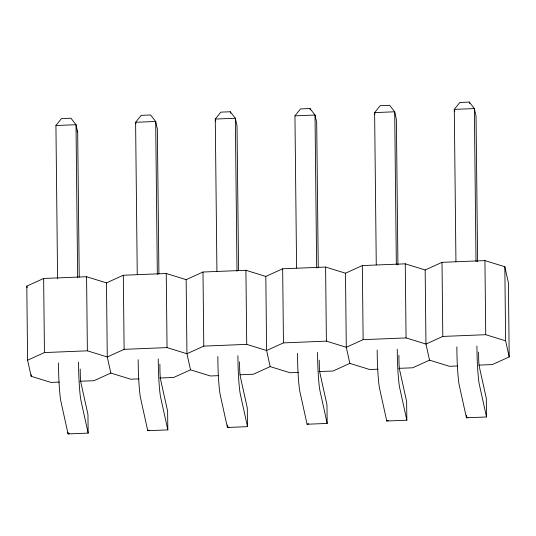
<?xml version="1.0" encoding="UTF-8"?>
<svg xmlns="http://www.w3.org/2000/svg" width="536" height="536" viewBox="0 0 536 536"><rect width="100%" height="100%" fill="white"/><g stroke="black" fill="none" stroke-linecap="round" stroke-linejoin="round"><path stroke-width="0.8" d="M57.587 278.512L55.932 125.518L61.493 118.597L70.96 118.215L76.005 124.7L77.673 132.231L79.241 276.998M296.589 268L294.947 115.836L300.508 108.915L309.976 108.533L315.021 115.026L316.689 122.55L318.257 267.323M59.322 382.101L51.067 382.436L31.168 376.292L27.597 360.199L26.8 286.103L43.644 278.472L86.577 276.737L106.47 282.881L123.314 275.249L166.247 273.507L186.146 279.651L202.99 272.02L245.917 270.285L265.816 276.429L282.66 268.797L325.593 267.055L345.486 273.199L362.329 265.568L405.263 263.833L425.162 269.97L442.006 262.339L484.933 260.603L504.832 266.747L508.403 282.841L509.2 356.936L492.356 364.567L479.144 365.096M27.597 360.199L44.441 352.567L87.375 350.825L107.274 356.969L124.118 349.338L167.044 347.603L186.943 353.747L203.787 346.115L246.721 344.373L266.613 350.517L283.457 342.886L326.391 341.144L346.29 347.288L363.133 339.656L406.06 337.921L425.959 344.065L442.803 336.434L485.737 334.692L505.629 340.836L509.2 356.936M138.992 378.878L130.737 379.207L110.838 373.069L93.994 380.701L79.965 381.263M218.668 375.649L210.407 375.984L190.515 369.84L173.671 377.471L159.634 378.041M298.338 372.42L290.083 372.755L270.184 366.611L253.34 374.242L240.128 374.778M378.007 369.197L369.753 369.532L349.854 363.388L333.01 371.019L318.98 371.589M457.684 365.967L449.423 366.302L429.53 360.159L412.687 367.79L398.65 368.359M69.573 433.423L68.072 433.919L60.729 400.633A26.767 1.956 87.7 0 1 58.592 370.664L58.498 362.952M138.167 359.73L138.268 367.441A26.767 1.956 87.7 0 0 140.405 397.404L147.748 430.689L149.243 430.194M228.912 426.971L227.418 427.467L220.075 394.181A26.767 1.956 87.7 0 1 217.938 364.212L217.837 356.5M297.514 353.271L297.607 360.989A26.767 1.956 87.7 0 0 299.751 390.952L307.088 424.237L308.589 423.742M377.183 350.048L377.284 357.76A26.767 1.956 87.7 0 0 379.421 387.729L386.764 421.015L388.258 420.512M467.928 417.289L466.434 417.785L459.091 384.5A26.767 1.956 87.7 0 1 456.953 354.531L456.853 346.819M238.58 270.546L237.019 125.779L235.351 118.248L230.299 111.763L220.832 112.145L215.278 119.066L216.919 271.223M477.61 261.702L476.035 116.098L474.367 108.567L469.315 102.081L459.848 102.463L454.293 109.384L455.935 261.541M55.932 125.518L76.005 124.7L77.66 277.702M294.947 115.836L315.021 115.026L316.675 268.02M80.233 369.049L80.286 374.074A6.579 0.482 87.7 0 0 80.896 382.63L87.951 414.435L88.152 433.108L68.072 433.919L68.059 432.297M147.748 430.689L167.822 429.879L167.621 411.213L160.566 379.401A6.579 0.482 87.7 0 1 159.956 370.845L159.882 364.152M239.565 361.76L239.632 367.622A6.579 0.482 87.7 0 0 240.242 376.178L247.29 407.983L247.491 426.656L227.418 427.467L227.391 425.028M307.088 424.237L327.168 423.427L326.967 404.76L319.912 372.949A6.579 0.482 87.7 0 1 319.302 364.393L319.255 360.205M386.764 421.015L406.837 420.197L406.636 401.531L399.581 369.726A6.579 0.482 87.7 0 1 398.972 361.163L398.911 355.308M478.581 352.085L478.648 357.941A6.579 0.482 87.7 0 0 479.258 366.497L486.306 398.302L486.507 416.975L466.434 417.785L466.407 415.353M76.883 130.831L77.673 132.231M469.315 102.081L469.63 103.502M454.789 111.642L454.293 109.384L474.367 108.567L476.015 261.568M486.507 416.975L479.164 383.689A26.767 1.956 87.7 0 1 477.027 353.72L476.926 346.008M374.952 114.114L374.617 112.607L380.178 105.693L389.645 105.311L394.697 111.796L396.365 119.32L397.933 264.931M429.53 360.159L425.959 344.065L425.162 269.97M406.837 420.197L399.494 386.912A26.767 1.956 87.7 0 1 397.357 356.949L397.256 349.238M309.976 108.533L310.29 109.954M349.854 363.388L346.29 347.288L345.486 273.199M327.168 423.427L319.825 390.141A26.767 1.956 87.7 0 1 317.68 360.172L317.587 352.46M230.299 111.763L230.614 113.183M215.774 121.324L215.278 119.066L235.351 118.248L236.999 271.25M270.184 366.611L266.613 350.517L265.816 276.429M247.491 426.656L240.148 393.37A26.767 1.956 87.7 0 1 238.011 363.401L237.91 355.69M135.936 123.796L135.601 122.288L141.162 115.367L150.629 114.985L155.681 121.478L157.35 129.002L158.911 273.775M190.515 369.84L186.943 353.747L186.146 279.651M167.822 429.879L160.478 396.593A26.767 1.956 87.7 0 1 158.341 366.624L158.241 358.912M110.838 373.069L107.274 356.969L106.47 282.881M88.152 433.108L80.809 399.823A26.767 1.956 87.7 0 1 78.665 369.853L78.571 362.142M26.8 286.103L27.155 287.718M504.832 266.747L505.629 340.836M484.933 260.603L485.737 334.692M442.006 262.339L442.803 336.434M405.263 263.833L406.06 337.921M396.345 264.791L394.697 111.796L374.617 112.607L376.265 264.771M362.329 265.568L363.133 339.656M325.593 267.055L326.391 341.144M282.66 268.797L283.457 342.886M245.917 270.285L246.721 344.373M202.99 272.02L203.787 346.115M166.247 273.507L167.044 347.603M157.329 274.472L155.681 121.478L135.601 122.288L137.25 274.452M123.314 275.249L124.118 349.338M86.577 276.737L87.375 350.825M43.644 278.472L44.441 352.567M31.148 374.63L31.168 376.292"/></g></svg>
